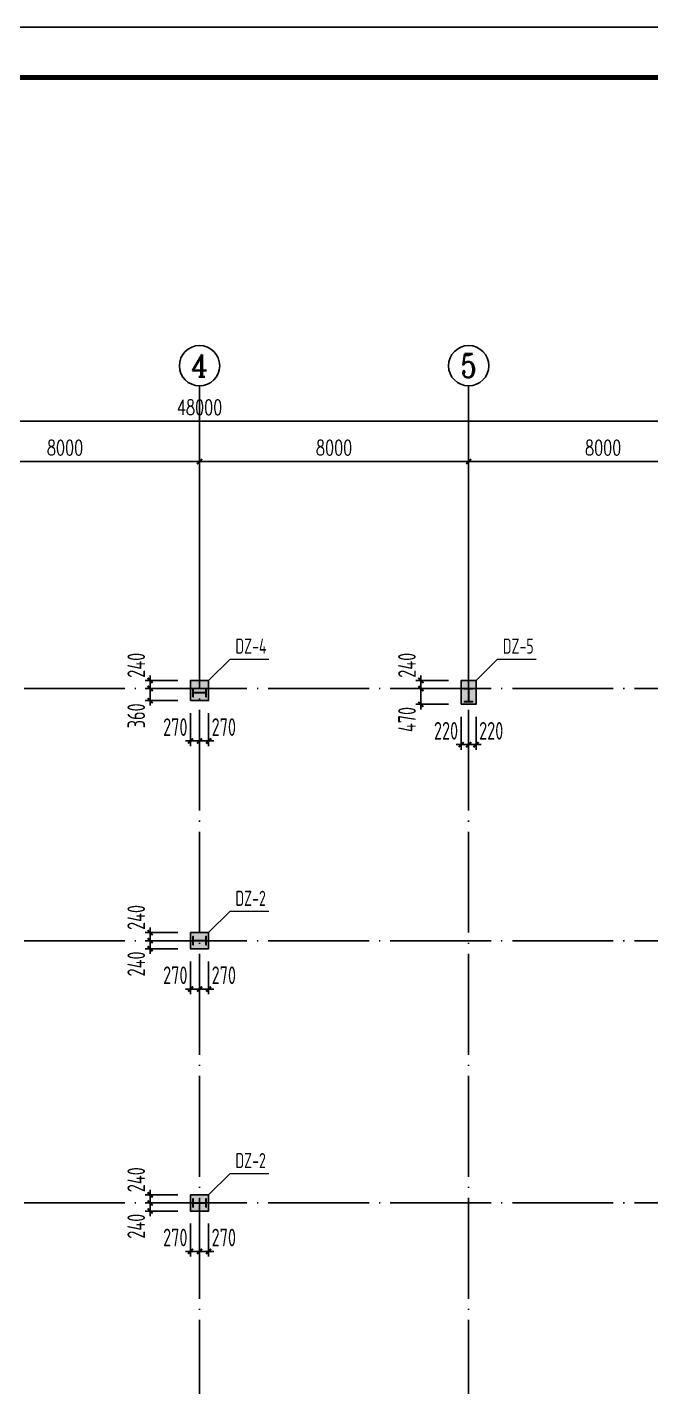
# Model space of a CAD drawing. Header units: millimetres. Extents: x 6950065 to 7140129, y 16284814 to 19754034.
# Drawn here: x 6996217 to 7014759, y 18830538 to 18870974 of the extents above; entities that cross this region are included whole.
import ezdxf
from ezdxf.enums import TextEntityAlignment as Align

# ---------------------------------------------------------------- set-up
doc = ezdxf.new("R2010")
doc.units = ezdxf.units.MM
doc.header["$LTSCALE"] = 1500
doc.header["$MEASUREMENT"] = 0
doc.linetypes.add('DOTE', pattern=[2.42, 2, -0.2, 0.02, -0.2])
doc.layers.get('Defpoints').update_dxf_attribs({"color": 1})
for name, color, linetype in [('AXIS_TEXT', 7, 'Continuous'), ('COLU', 253, 'Continuous'), ('COLU_DIM', 3, 'Continuous'), ('COLU_HATCH', 251, 'Continuous'), ('COLUMN', 2, 'Continuous'), ('C型钢', 6, 'Continuous'), ('DIM_ELEV', 3, 'Continuous'), ('DOTE', 250, 'DOTE'), ('TK', 4, 'Continuous')]:
    doc.layers.add(name, color=color, linetype=linetype)
doc.layers.add('COLU_NUM', color=7, linetype='Continuous', lineweight=0)
doc.styles.add('_TCH_AXIS', font='COMPLEX', dxfattribs={"bigfont": 'GBCBIG'})
doc.styles.add('_TCH_DIM_T3', font='SIMPLEX', dxfattribs={"width": 0.705882, "bigfont": 'GBCBIG'})
doc.styles.add('COMPLEX', font='COMPLEX')
doc.styles.add('TSSD_Dimension', font='Tssdeng.shx', dxfattribs={"width": 0.7, "bigfont": 'hztxt.shx'})
doc.styles.add('TSSD_Label', font='Tssdeng.shx', dxfattribs={"width": 0.7, "bigfont": 'hztxt.shx'})
doc.dimstyles.new('_TCH_ARCH&&150', dxfattribs={"dimtxt": 446.25, "dimasz": 150, "dimexe": 375, "dimexo": 450, "dimgap": 189.375, "dimtad": 1, "dimdec": 0, "dimzin": 0, "dimdsep": 46, "dimtxsty": '_TCH_DIM_T3', "dimblk": 'ARCHTICK', "dimcen": 0.09, "dimclrt": 7, "dimazin": 2, "dimtfac": 1, "dimtdec": 0, "dimtix": 1, "dimtmove": 2, "dimatfit": 3, "dimfxl": 0, "dimtolj": 1, "dimtzin": 0, "dimarcsym": 0})
doc.dimstyles.new('TSSD_150_150', dxfattribs={"dimtxt": 525, "dimasz": 150, "dimexe": 150, "dimexo": 375, "dimgap": 150, "dimtad": 1, "dimdec": 0, "dimzin": 0, "dimdsep": 46, "dimtxsty": 'TSSD_Dimension', "dimblk": 'ARCHTICK', "dimcen": 0, "dimdle": 150, "dimclrt": 7, "dimadec": 0, "dimazin": 0, "dimtfac": 1, "dimtdec": 0, "dimtix": 1, "dimtmove": 2, "dimatfit": 3, "dimfxl": 0, "dimtolj": 1, "dimtzin": 0, "dimarcsym": 0})

# ---------------------------------------------------------------- blocks, each defined once
blk = doc.blocks.new('A$C3ACC4A1C')
at = {"layer": 'COLUMN'}
h = blk.add_hatch(color=256, dxfattribs=at)
h.paths.add_polyline_path([(125, 400), (0, 400), (0, 388), (120, 388), (120, 200), (125, 200)])
h.paths.add_polyline_path([(250, 400), (125, 400), (125, 200), (130, 200), (130, 388), (250, 388)])
h.paths.add_polyline_path([(250, 12), (130, 12), (130, 200), (125, 200), (125, 0), (250, 0)])
h.paths.add_polyline_path([(125, 200), (120, 200), (120, 12), (0, 12), (0, 0), (125, 0)])
blk.add_lwpolyline([(0, 0), (0, 12), (120, 12), (120, 388), (0, 388), (0, 400), (250, 400), (250, 388), (130, 388), (130, 12), (250, 12), (250, 0)], close=True, dxfattribs=at)
blk = doc.blocks.new('_ArchTick')
at = {"color": 0, "linetype": 'ByBlock', "const_width": 0.4}
blk.add_lwpolyline([(-0.5, -0.5), (0.5, 0.5)], dxfattribs=at)
blk = doc.blocks.new('*D675')
at = {"layer": 'COLU_DIM', "color": 0, "lineweight": -2}
for p, q in [((7001072, 18835391), (7001072, 18834416)), ((7001342, 18835391), (7001342, 18834416)), ((7001072, 18834566), (7000922, 18834566)), ((7001072, 18834566), (7001342, 18834566)), ((7001342, 18834566), (7001492, 18834566))]:
    blk.add_line(p, q, dxfattribs=at)
at = {"layer": 'Defpoints', "color": 0}
for p in [(7001072, 18835766), (7001342, 18835766), (7001342, 18834566)]:
    blk.add_point(p, dxfattribs=at)
at = {"layer": 'COLU_DIM', "color": 0, "lineweight": -2, "xscale": 150, "yscale": 150, "zscale": 150}
blk.add_blockref('_ArchTick', (7001072, 18834566), dxfattribs=at)
at = {"layer": 'COLU_DIM', "color": 0, "lineweight": -2, "xscale": 150, "yscale": 150, "zscale": 150, "rotation": 180}
blk.add_blockref('_ArchTick', (7001342, 18834566), dxfattribs=at)
at = {"layer": 'COLU_DIM', "color": 7, "insert": (7000620, 18834978), "char_height": 525, "attachment_point": 5, "style": 'TSSD_Dimension'}
blk.add_mtext('\\A1;270', dxfattribs=at)
blk = doc.blocks.new('*D676')
at = {"layer": 'COLU_DIM', "color": 0, "lineweight": -2}
for p, q in [((6999872, 18836006), (6999872, 18836156)), ((7000697, 18836006), (6999722, 18836006)), ((7000697, 18835766), (6999722, 18835766)), ((6999872, 18835766), (6999872, 18836006)), ((6999872, 18835766), (6999872, 18835616))]:
    blk.add_line(p, q, dxfattribs=at)
at = {"layer": 'Defpoints', "color": 0}
for p in [(6999872, 18836006), (7001072, 18836006), (7001072, 18835766)]:
    blk.add_point(p, dxfattribs=at)
at = {"layer": 'COLU_DIM', "color": 0, "lineweight": -2, "xscale": 150, "yscale": 150, "zscale": 150}
for p, rotation in [((6999872, 18836006), 270), ((6999872, 18835766), 90)]:
    blk.add_blockref('_ArchTick', p, dxfattribs=dict(at, rotation=rotation))
at = {"layer": 'COLU_DIM', "color": 7, "insert": (6999459, 18835314), "char_height": 525, "attachment_point": 5, "rotation": 90, "style": 'TSSD_Dimension'}
blk.add_mtext('\\A1;240', dxfattribs=at)
blk = doc.blocks.new('*D677')
at = {"layer": 'COLU_DIM', "color": 0, "lineweight": -2}
for p, q in [((7001342, 18835391), (7001342, 18834416)), ((7001612, 18835391), (7001612, 18834416)), ((7001342, 18834566), (7001192, 18834566)), ((7001342, 18834566), (7001612, 18834566)), ((7001612, 18834566), (7001762, 18834566))]:
    blk.add_line(p, q, dxfattribs=at)
at = {"layer": 'Defpoints', "color": 0}
for p in [(7001342, 18835766), (7001612, 18835766), (7001612, 18834566)]:
    blk.add_point(p, dxfattribs=at)
at = {"layer": 'COLU_DIM', "color": 0, "lineweight": -2, "xscale": 150, "yscale": 150, "zscale": 150}
blk.add_blockref('_ArchTick', (7001342, 18834566), dxfattribs=at)
at = {"layer": 'COLU_DIM', "color": 0, "lineweight": -2, "xscale": 150, "yscale": 150, "zscale": 150, "rotation": 180}
blk.add_blockref('_ArchTick', (7001612, 18834566), dxfattribs=at)
at = {"layer": 'COLU_DIM', "color": 7, "insert": (7002063, 18834978), "char_height": 525, "attachment_point": 5, "style": 'TSSD_Dimension'}
blk.add_mtext('\\A1;270', dxfattribs=at)
blk = doc.blocks.new('*D678')
at = {"layer": 'COLU_DIM', "color": 0, "lineweight": -2}
for p, q in [((7000697, 18836246), (6999722, 18836246)), ((6999872, 18836246), (6999872, 18836396)), ((6999872, 18836006), (6999872, 18836246)), ((7000697, 18836006), (6999722, 18836006)), ((6999872, 18836006), (6999872, 18835856))]:
    blk.add_line(p, q, dxfattribs=at)
at = {"layer": 'Defpoints', "color": 0}
for p in [(6999872, 18836246), (7001072, 18836246), (7001072, 18836006)]:
    blk.add_point(p, dxfattribs=at)
at = {"layer": 'COLU_DIM', "color": 0, "lineweight": -2, "xscale": 150, "yscale": 150, "zscale": 150}
for p, rotation in [((6999872, 18836246), 270), ((6999872, 18836006), 90)]:
    blk.add_blockref('_ArchTick', p, dxfattribs=dict(at, rotation=rotation))
at = {"layer": 'COLU_DIM', "color": 7, "insert": (6999459, 18836697), "char_height": 525, "attachment_point": 5, "rotation": 90, "style": 'TSSD_Dimension'}
blk.add_mtext('\\A1;240', dxfattribs=at)
blk = doc.blocks.new('*D687')
at = {"layer": 'COLU_DIM', "color": 0, "lineweight": -2}
for p, q in [((7001072, 18843191), (7001072, 18842216)), ((7001342, 18843191), (7001342, 18842216)), ((7001072, 18842366), (7000922, 18842366)), ((7001072, 18842366), (7001342, 18842366)), ((7001342, 18842366), (7001492, 18842366))]:
    blk.add_line(p, q, dxfattribs=at)
at = {"layer": 'Defpoints', "color": 0}
for p in [(7001072, 18843566), (7001342, 18843566), (7001342, 18842366)]:
    blk.add_point(p, dxfattribs=at)
at = {"layer": 'COLU_DIM', "color": 0, "lineweight": -2, "xscale": 150, "yscale": 150, "zscale": 150}
blk.add_blockref('_ArchTick', (7001072, 18842366), dxfattribs=at)
at = {"layer": 'COLU_DIM', "color": 0, "lineweight": -2, "xscale": 150, "yscale": 150, "zscale": 150, "rotation": 180}
blk.add_blockref('_ArchTick', (7001342, 18842366), dxfattribs=at)
at = {"layer": 'COLU_DIM', "color": 7, "insert": (7000620, 18842778), "char_height": 525, "attachment_point": 5, "style": 'TSSD_Dimension'}
blk.add_mtext('\\A1;270', dxfattribs=at)
blk = doc.blocks.new('*D688')
at = {"layer": 'COLU_DIM', "color": 0, "lineweight": -2}
for p, q in [((7000697, 18843806), (6999722, 18843806)), ((6999872, 18843806), (6999872, 18843956)), ((6999872, 18843566), (6999872, 18843806)), ((7000697, 18843566), (6999722, 18843566)), ((6999872, 18843566), (6999872, 18843416))]:
    blk.add_line(p, q, dxfattribs=at)
at = {"layer": 'Defpoints', "color": 0}
for p in [(6999872, 18843806), (7001072, 18843806), (7001072, 18843566)]:
    blk.add_point(p, dxfattribs=at)
at = {"layer": 'COLU_DIM', "color": 0, "lineweight": -2, "xscale": 150, "yscale": 150, "zscale": 150}
for p, rotation in [((6999872, 18843806), 270), ((6999872, 18843566), 90)]:
    blk.add_blockref('_ArchTick', p, dxfattribs=dict(at, rotation=rotation))
at = {"layer": 'COLU_DIM', "color": 7, "insert": (6999459, 18843114), "char_height": 525, "attachment_point": 5, "rotation": 90, "style": 'TSSD_Dimension'}
blk.add_mtext('\\A1;240', dxfattribs=at)
blk = doc.blocks.new('*D689')
at = {"layer": 'COLU_DIM', "color": 0, "lineweight": -2}
for p, q in [((7001342, 18843191), (7001342, 18842216)), ((7001612, 18843191), (7001612, 18842216)), ((7001342, 18842366), (7001192, 18842366)), ((7001342, 18842366), (7001612, 18842366)), ((7001612, 18842366), (7001762, 18842366))]:
    blk.add_line(p, q, dxfattribs=at)
at = {"layer": 'Defpoints', "color": 0}
for p in [(7001342, 18843566), (7001612, 18843566), (7001612, 18842366)]:
    blk.add_point(p, dxfattribs=at)
at = {"layer": 'COLU_DIM', "color": 0, "lineweight": -2, "xscale": 150, "yscale": 150, "zscale": 150}
blk.add_blockref('_ArchTick', (7001342, 18842366), dxfattribs=at)
at = {"layer": 'COLU_DIM', "color": 0, "lineweight": -2, "xscale": 150, "yscale": 150, "zscale": 150, "rotation": 180}
blk.add_blockref('_ArchTick', (7001612, 18842366), dxfattribs=at)
at = {"layer": 'COLU_DIM', "color": 7, "insert": (7002063, 18842778), "char_height": 525, "attachment_point": 5, "style": 'TSSD_Dimension'}
blk.add_mtext('\\A1;270', dxfattribs=at)
blk = doc.blocks.new('*D690')
at = {"layer": 'COLU_DIM', "color": 0, "lineweight": -2}
for p, q in [((6999872, 18844046), (6999872, 18844196)), ((7000697, 18844046), (6999722, 18844046)), ((7000697, 18843806), (6999722, 18843806)), ((6999872, 18843806), (6999872, 18844046)), ((6999872, 18843806), (6999872, 18843656))]:
    blk.add_line(p, q, dxfattribs=at)
at = {"layer": 'Defpoints', "color": 0}
for p in [(6999872, 18844046), (7001072, 18844046), (7001072, 18843806)]:
    blk.add_point(p, dxfattribs=at)
at = {"layer": 'COLU_DIM', "color": 0, "lineweight": -2, "xscale": 150, "yscale": 150, "zscale": 150}
for p, rotation in [((6999872, 18844046), 270), ((6999872, 18843806), 90)]:
    blk.add_blockref('_ArchTick', p, dxfattribs=dict(at, rotation=rotation))
at = {"layer": 'COLU_DIM', "color": 7, "insert": (6999459, 18844497), "char_height": 525, "attachment_point": 5, "rotation": 90, "style": 'TSSD_Dimension'}
blk.add_mtext('\\A1;240', dxfattribs=at)
blk = doc.blocks.new('*D745')
at = {"layer": 'COLU_DIM', "color": 0, "lineweight": -2}
for p, q in [((7001072, 18850571), (7001072, 18849596)), ((7001342, 18850571), (7001342, 18849596)), ((7001072, 18849746), (7000922, 18849746)), ((7001072, 18849746), (7001342, 18849746)), ((7001342, 18849746), (7001492, 18849746))]:
    blk.add_line(p, q, dxfattribs=at)
at = {"layer": 'Defpoints', "color": 0}
for p in [(7001072, 18850946), (7001342, 18850946), (7001342, 18849746)]:
    blk.add_point(p, dxfattribs=at)
at = {"layer": 'COLU_DIM', "color": 0, "lineweight": -2, "xscale": 150, "yscale": 150, "zscale": 150}
blk.add_blockref('_ArchTick', (7001072, 18849746), dxfattribs=at)
at = {"layer": 'COLU_DIM', "color": 0, "lineweight": -2, "xscale": 150, "yscale": 150, "zscale": 150, "rotation": 180}
blk.add_blockref('_ArchTick', (7001342, 18849746), dxfattribs=at)
at = {"layer": 'COLU_DIM', "color": 7, "insert": (7000620, 18850158), "char_height": 525, "attachment_point": 5, "style": 'TSSD_Dimension'}
blk.add_mtext('\\A1;270', dxfattribs=at)
blk = doc.blocks.new('*D746')
at = {"layer": 'COLU_DIM', "color": 0, "lineweight": -2}
for p, q in [((7000697, 18851546), (6999722, 18851546)), ((6999872, 18851546), (6999872, 18851696)), ((6999872, 18851546), (6999872, 18851306)), ((7000697, 18851306), (6999722, 18851306)), ((6999872, 18851306), (6999872, 18851156))]:
    blk.add_line(p, q, dxfattribs=at)
at = {"layer": 'Defpoints', "color": 0}
for p in [(7001072, 18851546), (6999872, 18851306), (7001072, 18851306)]:
    blk.add_point(p, dxfattribs=at)
at = {"layer": 'COLU_DIM', "color": 0, "lineweight": -2, "xscale": 150, "yscale": 150, "zscale": 150}
for p, rotation in [((6999872, 18851546), 270), ((6999872, 18851306), 90)]:
    blk.add_blockref('_ArchTick', p, dxfattribs=dict(at, rotation=rotation))
at = {"layer": 'COLU_DIM', "color": 7, "insert": (6999459, 18851997), "char_height": 525, "attachment_point": 5, "rotation": 90, "style": 'TSSD_Dimension'}
blk.add_mtext('\\A1;240', dxfattribs=at)
blk = doc.blocks.new('*D747')
at = {"layer": 'COLU_DIM', "color": 0, "lineweight": -2}
for p, q in [((7001342, 18850571), (7001342, 18849596)), ((7001612, 18850571), (7001612, 18849596)), ((7001342, 18849746), (7001192, 18849746)), ((7001342, 18849746), (7001612, 18849746)), ((7001612, 18849746), (7001762, 18849746))]:
    blk.add_line(p, q, dxfattribs=at)
at = {"layer": 'Defpoints', "color": 0}
for p in [(7001342, 18850946), (7001612, 18850946), (7001612, 18849746)]:
    blk.add_point(p, dxfattribs=at)
at = {"layer": 'COLU_DIM', "color": 0, "lineweight": -2, "xscale": 150, "yscale": 150, "zscale": 150}
blk.add_blockref('_ArchTick', (7001342, 18849746), dxfattribs=at)
at = {"layer": 'COLU_DIM', "color": 0, "lineweight": -2, "xscale": 150, "yscale": 150, "zscale": 150, "rotation": 180}
blk.add_blockref('_ArchTick', (7001612, 18849746), dxfattribs=at)
at = {"layer": 'COLU_DIM', "color": 7, "insert": (7002063, 18850158), "char_height": 525, "attachment_point": 5, "style": 'TSSD_Dimension'}
blk.add_mtext('\\A1;270', dxfattribs=at)
blk = doc.blocks.new('*D748')
at = {"layer": 'COLU_DIM', "color": 0, "lineweight": -2}
for p, q in [((7000697, 18851306), (6999722, 18851306)), ((6999872, 18851456), (6999872, 18850796)), ((7000697, 18850946), (6999722, 18850946))]:
    blk.add_line(p, q, dxfattribs=at)
at = {"layer": 'Defpoints', "color": 0}
for p in [(7001072, 18851306), (6999872, 18850946), (7001072, 18850946)]:
    blk.add_point(p, dxfattribs=at)
at = {"layer": 'COLU_DIM', "color": 0, "lineweight": -2, "xscale": 150, "yscale": 150, "zscale": 150}
for p, rotation in [((6999872, 18851306), 90), ((6999872, 18850946), 270)]:
    blk.add_blockref('_ArchTick', p, dxfattribs=dict(at, rotation=rotation))
at = {"layer": 'COLU_DIM', "color": 7, "insert": (6999459, 18850494), "char_height": 525, "attachment_point": 5, "rotation": 90, "style": 'TSSD_Dimension'}
blk.add_mtext('\\A1;360', dxfattribs=at)
blk = doc.blocks.new('*D753')
at = {"layer": 'COLU_DIM', "color": 0, "lineweight": -2}
for p, q in [((7009122, 18850461), (7009122, 18849486)), ((7009342, 18850461), (7009342, 18849486)), ((7009122, 18849636), (7008972, 18849636)), ((7009342, 18849636), (7009122, 18849636)), ((7009342, 18849636), (7009492, 18849636))]:
    blk.add_line(p, q, dxfattribs=at)
at = {"layer": 'Defpoints', "color": 0}
for p in [(7009122, 18850836), (7009342, 18850836), (7009122, 18849636)]:
    blk.add_point(p, dxfattribs=at)
at = {"layer": 'COLU_DIM', "color": 0, "lineweight": -2, "xscale": 150, "yscale": 150, "zscale": 150}
blk.add_blockref('_ArchTick', (7009122, 18849636), dxfattribs=at)
at = {"layer": 'COLU_DIM', "color": 0, "lineweight": -2, "xscale": 150, "yscale": 150, "zscale": 150, "rotation": 180}
blk.add_blockref('_ArchTick', (7009342, 18849636), dxfattribs=at)
at = {"layer": 'COLU_DIM', "color": 7, "insert": (7008670, 18850048), "char_height": 525, "attachment_point": 5, "style": 'TSSD_Dimension'}
blk.add_mtext('\\A1;220', dxfattribs=at)
blk = doc.blocks.new('*D754')
at = {"layer": 'COLU_DIM', "color": 0, "lineweight": -2}
for p, q in [((7008747, 18851306), (7007772, 18851306)), ((7007922, 18851456), (7007922, 18850686)), ((7008747, 18850836), (7007772, 18850836))]:
    blk.add_line(p, q, dxfattribs=at)
at = {"layer": 'Defpoints', "color": 0}
for p in [(7009122, 18851306), (7007922, 18850836), (7009122, 18850836)]:
    blk.add_point(p, dxfattribs=at)
at = {"layer": 'COLU_DIM', "color": 0, "lineweight": -2, "xscale": 150, "yscale": 150, "zscale": 150}
for p, rotation in [((7007922, 18851306), 90), ((7007922, 18850836), 270)]:
    blk.add_blockref('_ArchTick', p, dxfattribs=dict(at, rotation=rotation))
at = {"layer": 'COLU_DIM', "color": 7, "insert": (7007509, 18850384), "char_height": 525, "attachment_point": 5, "rotation": 90, "style": 'TSSD_Dimension'}
blk.add_mtext('\\A1;470', dxfattribs=at)
blk = doc.blocks.new('*D755')
at = {"layer": 'COLU_DIM', "color": 0, "lineweight": -2}
for p, q in [((7009342, 18850461), (7009342, 18849486)), ((7009562, 18850461), (7009562, 18849486)), ((7009342, 18849636), (7009192, 18849636)), ((7009562, 18849636), (7009342, 18849636)), ((7009562, 18849636), (7009712, 18849636))]:
    blk.add_line(p, q, dxfattribs=at)
at = {"layer": 'Defpoints', "color": 0}
for p in [(7009342, 18850836), (7009562, 18850836), (7009342, 18849636)]:
    blk.add_point(p, dxfattribs=at)
at = {"layer": 'COLU_DIM', "color": 0, "lineweight": -2, "xscale": 150, "yscale": 150, "zscale": 150}
blk.add_blockref('_ArchTick', (7009342, 18849636), dxfattribs=at)
at = {"layer": 'COLU_DIM', "color": 0, "lineweight": -2, "xscale": 150, "yscale": 150, "zscale": 150, "rotation": 180}
blk.add_blockref('_ArchTick', (7009562, 18849636), dxfattribs=at)
at = {"layer": 'COLU_DIM', "color": 7, "insert": (7010013, 18850048), "char_height": 525, "attachment_point": 5, "style": 'TSSD_Dimension'}
blk.add_mtext('\\A1;220', dxfattribs=at)
blk = doc.blocks.new('*D756')
at = {"layer": 'COLU_DIM', "color": 0, "lineweight": -2}
for p, q in [((7008747, 18851546), (7007772, 18851546)), ((7007922, 18851546), (7007922, 18851696)), ((7007922, 18851546), (7007922, 18851306)), ((7008747, 18851306), (7007772, 18851306)), ((7007922, 18851306), (7007922, 18851156))]:
    blk.add_line(p, q, dxfattribs=at)
at = {"layer": 'Defpoints', "color": 0}
for p in [(7009122, 18851546), (7007922, 18851306), (7009122, 18851306)]:
    blk.add_point(p, dxfattribs=at)
at = {"layer": 'COLU_DIM', "color": 0, "lineweight": -2, "xscale": 150, "yscale": 150, "zscale": 150}
for p, rotation in [((7007922, 18851546), 270), ((7007922, 18851306), 90)]:
    blk.add_blockref('_ArchTick', p, dxfattribs=dict(at, rotation=rotation))
at = {"layer": 'COLU_DIM', "color": 7, "insert": (7007509, 18851997), "char_height": 525, "attachment_point": 5, "rotation": 90, "style": 'TSSD_Dimension'}
blk.add_mtext('\\A1;240', dxfattribs=at)
blk = doc.blocks.new('GeYuanFrame_03231217', base_point=(20.09, 4.53))
at = {"layer": 'TK'}
blk.add_lwpolyline([(20.09, 4.53), (20.09, 598.53), (861.09, 598.53), (861.09, 4.53)], close=True, dxfattribs=at)
at = {"layer": 'TK', "const_width": 1}
blk.add_lwpolyline([(45.09, 588.53), (851.09, 588.53), (851.09, 14.53), (45.09, 14.53)], close=True, dxfattribs=at)
blk = doc.blocks.new('*D1506')
at = {"layer": 'Defpoints', "color": 0}
for p in [(7001342, 18858056), (6993342, 18854306), (7001342, 18854306)]:
    blk.add_point(p, dxfattribs=at)
at = {"layer": 'DIM_ELEV', "color": 0, "lineweight": -2}
for p, q in [((6993342, 18854756), (6993342, 18858431)), ((7001342, 18854756), (7001342, 18858431)), ((6993342, 18858056), (7001342, 18858056))]:
    blk.add_line(p, q, dxfattribs=at)
at = {"layer": 'DIM_ELEV', "color": 0, "lineweight": -2, "xscale": 150, "yscale": 150, "zscale": 150, "rotation": 180}
blk.add_blockref('_ArchTick', (6993342, 18858056), dxfattribs=at)
at = {"layer": 'DIM_ELEV', "color": 0, "lineweight": -2, "xscale": 150, "yscale": 150, "zscale": 150}
blk.add_blockref('_ArchTick', (7001342, 18858056), dxfattribs=at)
at = {"layer": 'DIM_ELEV', "color": 7, "insert": (6997342, 18858468), "char_height": 446.2, "attachment_point": 5, "style": '_TCH_DIM_T3'}
blk.add_mtext('\\A1;8000', dxfattribs=at)
blk = doc.blocks.new('*D1507')
at = {"layer": 'Defpoints', "color": 0}
for p in [(7009342, 18858056), (7001342, 18854306), (7009342, 18854306)]:
    blk.add_point(p, dxfattribs=at)
at = {"layer": 'DIM_ELEV', "color": 0, "lineweight": -2}
for p, q in [((7001342, 18854756), (7001342, 18858431)), ((7009342, 18854756), (7009342, 18858431)), ((7001342, 18858056), (7009342, 18858056))]:
    blk.add_line(p, q, dxfattribs=at)
at = {"layer": 'DIM_ELEV', "color": 0, "lineweight": -2, "xscale": 150, "yscale": 150, "zscale": 150, "rotation": 180}
blk.add_blockref('_ArchTick', (7001342, 18858056), dxfattribs=at)
at = {"layer": 'DIM_ELEV', "color": 0, "lineweight": -2, "xscale": 150, "yscale": 150, "zscale": 150}
blk.add_blockref('_ArchTick', (7009342, 18858056), dxfattribs=at)
at = {"layer": 'DIM_ELEV', "color": 7, "insert": (7005342, 18858468), "char_height": 446.2, "attachment_point": 5, "style": '_TCH_DIM_T3'}
blk.add_mtext('\\A1;8000', dxfattribs=at)
blk = doc.blocks.new('*D1508')
at = {"layer": 'Defpoints', "color": 0}
for p in [(7017342, 18858056), (7009342, 18854306), (7017342, 18854306)]:
    blk.add_point(p, dxfattribs=at)
at = {"layer": 'DIM_ELEV', "color": 0, "lineweight": -2}
for p, q in [((7009342, 18854756), (7009342, 18858431)), ((7017342, 18854756), (7017342, 18858431)), ((7009342, 18858056), (7017342, 18858056))]:
    blk.add_line(p, q, dxfattribs=at)
at = {"layer": 'DIM_ELEV', "color": 0, "lineweight": -2, "xscale": 150, "yscale": 150, "zscale": 150, "rotation": 180}
blk.add_blockref('_ArchTick', (7009342, 18858056), dxfattribs=at)
at = {"layer": 'DIM_ELEV', "color": 0, "lineweight": -2, "xscale": 150, "yscale": 150, "zscale": 150}
blk.add_blockref('_ArchTick', (7017342, 18858056), dxfattribs=at)
at = {"layer": 'DIM_ELEV', "color": 7, "insert": (7013342, 18858468), "char_height": 446.2, "attachment_point": 5, "style": '_TCH_DIM_T3'}
blk.add_mtext('\\A1;8000', dxfattribs=at)
blk = doc.blocks.new('*D1510')
at = {"layer": 'Defpoints', "color": 0}
for p in [(7025342, 18859256), (6977342, 18854306), (7025342, 18854306)]:
    blk.add_point(p, dxfattribs=at)
at = {"layer": 'DIM_ELEV', "color": 0, "lineweight": -2}
for p, q in [((6977342, 18854756), (6977342, 18859631)), ((7025342, 18854756), (7025342, 18859631)), ((6977342, 18859256), (7025342, 18859256))]:
    blk.add_line(p, q, dxfattribs=at)
at = {"layer": 'DIM_ELEV', "color": 0, "lineweight": -2, "xscale": 150, "yscale": 150, "zscale": 150, "rotation": 180}
blk.add_blockref('_ArchTick', (6977342, 18859256), dxfattribs=at)
at = {"layer": 'DIM_ELEV', "color": 0, "lineweight": -2, "xscale": 150, "yscale": 150, "zscale": 150}
blk.add_blockref('_ArchTick', (7025342, 18859256), dxfattribs=at)
at = {"layer": 'DIM_ELEV', "color": 7, "insert": (7001342, 18859668), "char_height": 446.2, "attachment_point": 5, "style": '_TCH_DIM_T3'}
blk.add_mtext('\\A1;48000', dxfattribs=at)
blk = doc.blocks.new('_AXISO')
blk.add_circle((0, 0), 0.5)
at = {"layer": 'AXIS_TEXT', "style": 'COMPLEX', "width": 1.041667}
blk.add_attdef('A', text='', height=0.56, dxfattribs=at).set_placement((-0.25, -0.28), (0.25, -0.28), align=Align.FIT)

msp = doc.modelspace()

# ---------------------------------------------------------------- hatches: boundary and pattern name
at = {"layer": 'COLU_HATCH'}
for points in [[(7001071.7, 18850945.8), (7001611.7, 18850945.8), (7001611.7, 18851545.8), (7001071.7, 18851545.8)], [(7009121.7, 18850835.8), (7009561.7, 18850835.8), (7009561.7, 18851545.8), (7009121.7, 18851545.8)], [(7001071.7, 18844045.8), (7001611.7, 18844045.8), (7001611.7, 18843565.8), (7001071.7, 18843565.8)], [(7001071.7, 18836245.8), (7001611.7, 18836245.8), (7001611.7, 18835765.8), (7001071.7, 18835765.8)]]:
    msp.add_hatch(color=256, dxfattribs=at).paths.add_polyline_path(points)

# ---------------------------------------------------------------- linework, layer by layer
at = {"layer": 'COLU'}
for points in [[(7001071.7, 18850945.8), (7001611.7, 18850945.8), (7001611.7, 18851545.8), (7001071.7, 18851545.8)], [(7009121.7, 18850835.8), (7009561.7, 18850835.8), (7009561.7, 18851545.8), (7009121.7, 18851545.8)], [(7001071.7, 18844045.8), (7001611.7, 18844045.8), (7001611.7, 18843565.8), (7001071.7, 18843565.8)], [(7001071.7, 18836245.8), (7001611.7, 18836245.8), (7001611.7, 18835765.8), (7001071.7, 18835765.8)]]:
    msp.add_lwpolyline(points, close=True, dxfattribs=at)
at = {"layer": 'COLU_NUM'}
for p, q in [((7001611.7, 18851545.8), (7002248.1, 18852182.2)), ((7002248.1, 18852182.2), (7003399.1, 18852182.2)), ((7009561.7, 18851545.8), (7010198.1, 18852182.2)), ((7010198.1, 18852182.2), (7011349.1, 18852182.2)), ((7001611.7, 18844045.8), (7002248.1, 18844682.2)), ((7002248.1, 18844682.2), (7003399.1, 18844682.2)), ((7001611.7, 18836245.8), (7002248.1, 18836882.2)), ((7002248.1, 18836882.2), (7003399.1, 18836882.2))]:
    msp.add_line(p, q, dxfattribs=at)
at = {"layer": 'DIM_ELEV'}
for p, q in [((7001341.7, 18854305.8), (7001341.7, 18860305.8)), ((7009341.7, 18854305.8), (7009341.7, 18860305.8))]:
    msp.add_line(p, q, dxfattribs=at)
at = {"layer": 'DOTE', "color": 1}
for p, q in [((7001341.7, 18854305.8), (7001341.7, 18794305.8)), ((7009341.7, 18854305.8), (7009341.7, 18794305.8)), ((6974341.7, 18851305.8), (7028341.7, 18851305.8)), ((6974341.7, 18843805.8), (7030714.6, 18843805.8)), ((6974341.7, 18836005.8), (7030714.6, 18836005.8))]:
    msp.add_line(p, q, dxfattribs=at)

# ---------------------------------------------------------------- block references
at = {"layer": 'COLUMN', "xscale": -1, "rotation": 270}
for p in [(7001141.7, 18851055.8), (7001141.7, 18843680.8), (7001141.7, 18835880.8)]:
    msp.add_blockref('A$C3ACC4A1C', p, dxfattribs=at)
at = {"layer": 'COLUMN', "xscale": -1}
msp.add_blockref('A$C3ACC4A1C', (7009466.7, 18850905.8), dxfattribs=at)
at = {"layer": 'C型钢', "color": 3, "xscale": 150, "yscale": 150, "zscale": 150}
msp.add_blockref('GeYuanFrame_03231217', (6955997, 18781874.4), dxfattribs=at)
at = {"layer": 'DIM_ELEV'}
ref = msp.add_blockref('_AXISO', (7001341.7, 18860905.8), dxfattribs=dict(at, xscale=1200, yscale=1200, zscale=1200))
ref.add_attrib('A', '4', dxfattribs={"layer": 'AXIS_TEXT', "height": 668.2, "style": '_TCH_AXIS'}).set_placement((7001087.2, 18860571.7), (7001596.3, 18860571.7), align=Align.FIT)
ref = msp.add_blockref('_AXISO', (7009341.7, 18860905.8), dxfattribs=dict(at, xscale=1200, yscale=1200, zscale=1200))
ref.add_attrib('A', '5', dxfattribs={"layer": 'AXIS_TEXT', "height": 698.9, "style": '_TCH_AXIS'}).set_placement((7009108.8, 18860556.4), (7009574.7, 18860556.4), align=Align.FIT)

# ---------------------------------------------------------------- texts
at = {"layer": 'COLU_NUM', "style": 'TSSD_Label', "width": 0.7}
for s, p in [('DZ-4', (7002407.2, 18852341.3)), ('DZ-5', (7010357.2, 18852341.3)), ('DZ-2', (7002407.2, 18844841.3)), ('DZ-2', (7002407.2, 18837041.3))]:
    msp.add_text(s, height=450, dxfattribs=at).set_placement(p)

# ---------------------------------------------------------------- dimensions: what is measured, and where the dimension line sits
at = {"layer": 'COLU_DIM'}
for base, p1, p2, angle, picture, middle in [((6999871.7, 18851305.8), (7001071.7, 18851545.8), (7001071.7, 18851305.8), 90, '*D746', (6999459.2, 18851997.5)), ((7007921.7, 18851305.8), (7009121.7, 18851545.8), (7009121.7, 18851305.8), 90, '*D756', (7007509.2, 18851997.5)), ((6999871.7, 18850945.8), (7001071.7, 18851305.8), (7001071.7, 18850945.8), 90, '*D748', (6999459.2, 18850494.2)), ((7007921.7, 18850835.8), (7009121.7, 18851305.8), (7009121.7, 18850835.8), 90, '*D754', (7007509.2, 18850384.2)), ((6999871.7, 18844045.8), (7001071.7, 18843805.8), (7001071.7, 18844045.8), 270, '*D690', (6999459.2, 18844497.5)), ((6999871.7, 18843805.8), (7001071.7, 18843565.8), (7001071.7, 18843805.8), 270, '*D688', (6999459.2, 18843114.2)), ((6999871.7, 18836245.8), (7001071.7, 18836005.8), (7001071.7, 18836245.8), 270, '*D678', (6999459.2, 18836697.5)), ((6999871.7, 18836005.8), (7001071.7, 18835765.8), (7001071.7, 18836005.8), 270, '*D676', (6999459.2, 18835314.2))]:
    dim = msp.add_linear_dim(base=base, p1=p1, p2=p2, angle=angle, dimstyle='TSSD_150_150', dxfattribs=at)
    dim.commit()
    dim.dimension.update_dxf_attribs({"geometry": picture, "text_midpoint": middle, "dimtype": 128})
for base, p1, p2, picture, middle in [((7001341.7, 18849745.8), (7001071.7, 18850945.8), (7001341.7, 18850945.8), '*D745', (7000620.1, 18850158.3)), ((7001611.7, 18849745.8), (7001341.7, 18850945.8), (7001611.7, 18850945.8), '*D747', (7002063.4, 18850158.3)), ((7009121.7, 18849635.8), (7009341.7, 18850835.8), (7009121.7, 18850835.8), '*D753', (7008670.1, 18850048.3)), ((7009341.7, 18849635.8), (7009561.7, 18850835.8), (7009341.7, 18850835.8), '*D755', (7010013.4, 18850048.3)), ((7001341.7, 18842365.8), (7001071.7, 18843565.8), (7001341.7, 18843565.8), '*D687', (7000620.1, 18842778.3)), ((7001611.7, 18842365.8), (7001341.7, 18843565.8), (7001611.7, 18843565.8), '*D689', (7002063.4, 18842778.3)), ((7001341.7, 18834565.8), (7001071.7, 18835765.8), (7001341.7, 18835765.8), '*D675', (7000620.1, 18834978.3)), ((7001611.7, 18834565.8), (7001341.7, 18835765.8), (7001611.7, 18835765.8), '*D677', (7002063.4, 18834978.3))]:
    dim = msp.add_linear_dim(base=base, p1=p1, p2=p2, dimstyle='TSSD_150_150', dxfattribs=at)
    dim.commit()
    dim.dimension.update_dxf_attribs({"geometry": picture, "text_midpoint": middle, "dimtype": 128})
at = {"layer": 'DIM_ELEV'}
for p1, p2, distance, picture, middle in [((6977341.7, 18854305.8), (7025341.7, 18854305.8), 4950, '*D1510', (7001341.7, 18859668.3)), ((6993341.7, 18854305.8), (7001341.7, 18854305.8), 3750, '*D1506', (6997341.7, 18858468.3)), ((7001341.7, 18854305.8), (7009341.7, 18854305.8), 3750, '*D1507', (7005341.7, 18858468.3)), ((7009341.7, 18854305.8), (7017341.7, 18854305.8), 3750, '*D1508', (7013341.7, 18858468.3))]:
    dim = msp.add_aligned_dim(p1=p1, p2=p2, distance=distance, dimstyle='_TCH_ARCH&&150', dxfattribs=at)
    dim.commit()
    dim.dimension.update_dxf_attribs({"geometry": picture, "text_midpoint": middle})

doc.saveas('drawing.dxf')
